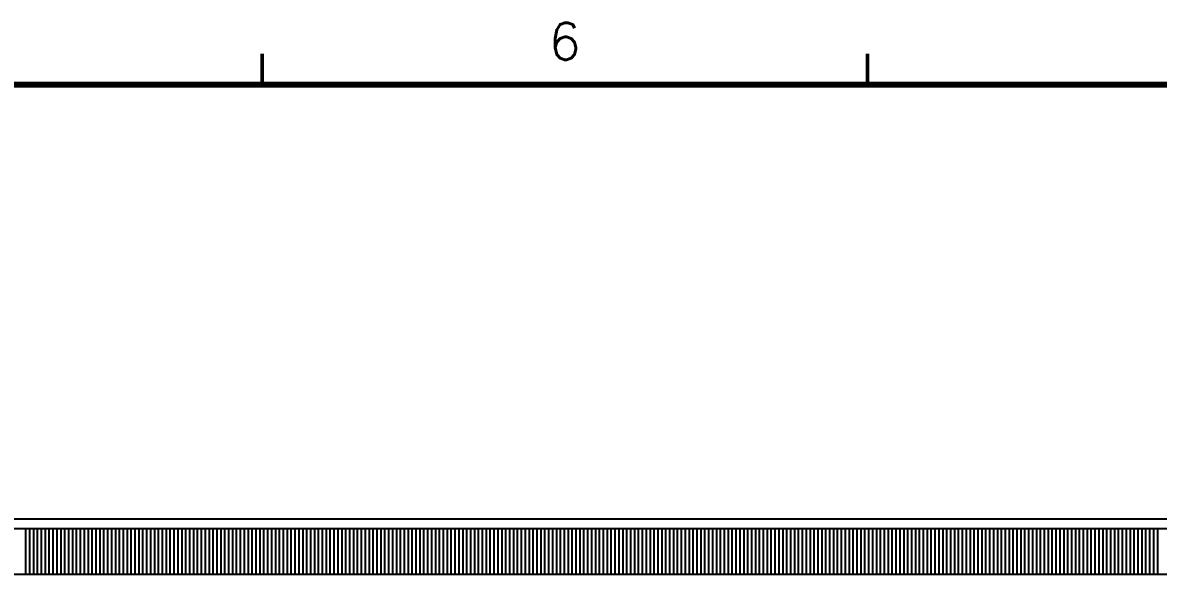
# Model space of a CAD drawing. Extents: x 295 to 953, y 10 to 290.
# Drawn here: x 716.4 to 807.9, y 244.5 to 290 of the extents above; entities that cross this region are included whole.
import ezdxf
from ezdxf.enums import TextEntityAlignment as Align

# ---------------------------------------------------------------- set-up
doc = ezdxf.new("R2010")
doc.units = 0
doc.header["$LTSCALE"] = 5
doc.header["$MEASUREMENT"] = 0
doc.layers.get('0').update_dxf_attribs({"linetype": 'CONTINUOUS', "lineweight": 25})
for name, color, linetype in [('DV-INT-A3_TOP', 10, 'CONTINUOUS'), ('문자', 4, 'CONTINUOUS'), ('테두리', 3, 'CONTINUOUS')]:
    doc.layers.add(name, color=color, linetype=linetype)
doc.styles.get("Standard").update_dxf_attribs({"font": 'simplex.shx'})

# ---------------------------------------------------------------- blocks, each defined once
blk = doc.blocks.new('C')
at = {"layer": '테두리'}
for points, const_width in [([(258.75, 287.5), (258.75, 285)], 0.3), ([(307.5, 287.5), (307.5, 285)], 0.3), ([(15, 285), (15, 15), (405, 15), (405, 285), (15, 285)], 0.5)]:
    blk.add_lwpolyline(points, dxfattribs=dict(at, const_width=const_width))
at = {"layer": '문자'}
blk.add_text('6', height=3, dxfattribs=at).set_placement((283.125, 288.5), align=Align.MIDDLE)

msp = doc.modelspace()

# ---------------------------------------------------------------- linework, layer by layer
at = {"layer": 'DV-INT-A3_TOP', "color": 7}
for p, q in [((863.51, 249.983), (510.41, 249.983)), ((850.808, 249.208), (509.983, 249.208)), ((716.7, 245.54), (716.7, 249.208)), ((717.014, 245.54), (717.014, 249.208)), ((717.328, 245.54), (717.328, 249.208)), ((717.643, 245.54), (717.643, 249.208)), ((717.957, 245.54), (717.957, 249.208)), ((718.271, 245.54), (718.271, 249.208)), ((718.586, 245.54), (718.586, 249.208)), ((718.9, 245.54), (718.9, 249.208)), ((719.214, 245.54), (719.214, 249.208)), ((719.529, 245.54), (719.529, 249.208)), ((719.843, 245.54), (719.843, 249.208)), ((720.157, 245.54), (720.157, 249.208)), ((720.472, 245.54), (720.472, 249.208)), ((720.786, 245.54), (720.786, 249.208)), ((721.1, 245.54), (721.1, 249.208)), ((721.415, 245.54), (721.415, 249.208)), ((721.729, 245.54), (721.729, 249.208)), ((722.043, 245.54), (722.043, 249.208)), ((722.358, 245.54), (722.358, 249.208)), ((722.672, 245.54), (722.672, 249.208)), ((722.986, 245.54), (722.986, 249.208)), ((723.301, 245.54), (723.301, 249.208)), ((723.615, 245.54), (723.615, 249.208)), ((723.929, 245.54), (723.929, 249.208)), ((724.244, 245.54), (724.244, 249.208)), ((724.558, 245.54), (724.558, 249.208)), ((724.872, 245.54), (724.872, 249.208)), ((725.187, 245.54), (725.187, 249.208)), ((725.501, 245.54), (725.501, 249.208)), ((725.815, 245.54), (725.815, 249.208)), ((726.13, 245.54), (726.13, 249.208)), ((726.444, 245.54), (726.444, 249.208)), ((726.758, 245.54), (726.758, 249.208)), ((727.072, 245.54), (727.072, 249.208)), ((727.387, 245.54), (727.387, 249.208)), ((727.701, 245.54), (727.701, 249.208)), ((728.015, 245.54), (728.015, 249.208)), ((728.33, 245.54), (728.33, 249.208)), ((728.644, 245.54), (728.644, 249.208)), ((728.958, 245.54), (728.958, 249.208)), ((729.273, 245.54), (729.273, 249.208)), ((729.587, 245.54), (729.587, 249.208)), ((729.901, 245.54), (729.901, 249.208)), ((730.216, 245.54), (730.216, 249.208)), ((730.53, 245.54), (730.53, 249.208)), ((730.844, 245.54), (730.844, 249.208)), ((731.159, 245.54), (731.159, 249.208)), ((731.473, 245.54), (731.473, 249.208)), ((731.787, 245.54), (731.787, 249.208)), ((732.102, 245.54), (732.102, 249.208)), ((732.416, 245.54), (732.416, 249.208)), ((732.73, 245.54), (732.73, 249.208)), ((733.045, 245.54), (733.045, 249.208)), ((733.359, 245.54), (733.359, 249.208)), ((733.673, 245.54), (733.673, 249.208)), ((733.988, 245.54), (733.988, 249.208)), ((734.302, 245.54), (734.302, 249.208)), ((734.616, 245.54), (734.616, 249.208)), ((734.931, 245.54), (734.931, 249.208)), ((735.245, 245.54), (735.245, 249.208)), ((735.559, 245.54), (735.559, 249.208)), ((735.874, 245.54), (735.874, 249.208)), ((736.188, 245.54), (736.188, 249.208)), ((736.502, 245.54), (736.502, 249.208)), ((736.817, 245.54), (736.817, 249.208)), ((737.131, 245.54), (737.131, 249.208)), ((737.445, 245.54), (737.445, 249.208)), ((737.76, 245.54), (737.76, 249.208)), ((738.074, 245.54), (738.074, 249.208)), ((738.388, 245.54), (738.388, 249.208)), ((738.703, 245.54), (738.703, 249.208)), ((739.017, 245.54), (739.017, 249.208)), ((739.331, 245.54), (739.331, 249.208)), ((739.645, 245.54), (739.645, 249.208)), ((739.96, 245.54), (739.96, 249.208)), ((740.274, 245.54), (740.274, 249.208)), ((740.588, 245.54), (740.588, 249.208)), ((740.903, 245.54), (740.903, 249.208)), ((741.217, 245.54), (741.217, 249.208)), ((741.531, 245.54), (741.531, 249.208)), ((741.846, 245.54), (741.846, 249.208)), ((742.16, 245.54), (742.16, 249.208)), ((742.474, 245.54), (742.474, 249.208)), ((742.789, 245.54), (742.789, 249.208)), ((743.103, 245.54), (743.103, 249.208)), ((743.417, 245.54), (743.417, 249.208)), ((743.732, 245.54), (743.732, 249.208)), ((744.046, 245.54), (744.046, 249.208)), ((744.36, 245.54), (744.36, 249.208)), ((744.675, 245.54), (744.675, 249.208)), ((744.989, 245.54), (744.989, 249.208)), ((745.303, 245.54), (745.303, 249.208)), ((745.618, 245.54), (745.618, 249.208)), ((745.932, 245.54), (745.932, 249.208)), ((746.246, 245.54), (746.246, 249.208)), ((746.561, 245.54), (746.561, 249.208)), ((746.875, 245.54), (746.875, 249.208)), ((747.189, 245.54), (747.189, 249.208)), ((747.504, 245.54), (747.504, 249.208)), ((747.818, 245.54), (747.818, 249.208)), ((748.132, 245.54), (748.132, 249.208)), ((748.447, 245.54), (748.447, 249.208)), ((748.761, 245.54), (748.761, 249.208)), ((749.075, 245.54), (749.075, 249.208)), ((749.39, 245.54), (749.39, 249.208)), ((749.704, 245.54), (749.704, 249.208)), ((750.018, 245.54), (750.018, 249.208)), ((750.333, 245.54), (750.333, 249.208)), ((750.647, 245.54), (750.647, 249.208)), ((750.961, 245.54), (750.961, 249.208)), ((751.276, 245.54), (751.276, 249.208)), ((751.59, 245.54), (751.59, 249.208)), ((751.904, 245.54), (751.904, 249.208)), ((752.218, 245.54), (752.218, 249.208)), ((752.533, 245.54), (752.533, 249.208)), ((752.847, 245.54), (752.847, 249.208)), ((753.161, 245.54), (753.161, 249.208)), ((753.476, 245.54), (753.476, 249.208)), ((753.79, 245.54), (753.79, 249.208)), ((754.104, 245.54), (754.104, 249.208)), ((754.419, 245.54), (754.419, 249.208)), ((754.733, 245.54), (754.733, 249.208)), ((755.047, 245.54), (755.047, 249.208)), ((755.362, 245.54), (755.362, 249.208)), ((755.676, 245.54), (755.676, 249.208)), ((755.99, 245.54), (755.99, 249.208)), ((756.305, 245.54), (756.305, 249.208)), ((756.619, 245.54), (756.619, 249.208)), ((756.933, 245.54), (756.933, 249.208)), ((757.248, 245.54), (757.248, 249.208)), ((757.562, 245.54), (757.562, 249.208)), ((757.876, 245.54), (757.876, 249.208)), ((758.191, 245.54), (758.191, 249.208)), ((758.505, 245.54), (758.505, 249.208)), ((758.819, 245.54), (758.819, 249.208)), ((759.134, 245.54), (759.134, 249.208)), ((759.448, 245.54), (759.448, 249.208)), ((759.762, 245.54), (759.762, 249.208)), ((760.077, 245.54), (760.077, 249.208)), ((760.391, 245.54), (760.391, 249.208)), ((760.705, 245.54), (760.705, 249.208)), ((761.02, 245.54), (761.02, 249.208)), ((761.334, 245.54), (761.334, 249.208)), ((761.648, 245.54), (761.648, 249.208)), ((761.963, 245.54), (761.963, 249.208)), ((762.277, 245.54), (762.277, 249.208)), ((762.591, 245.54), (762.591, 249.208)), ((762.906, 245.54), (762.906, 249.208)), ((763.22, 245.54), (763.22, 249.208)), ((763.534, 245.54), (763.534, 249.208)), ((763.849, 245.54), (763.849, 249.208)), ((764.163, 245.54), (764.163, 249.208)), ((764.477, 245.54), (764.477, 249.208)), ((764.791, 245.54), (764.791, 249.208)), ((765.106, 245.54), (765.106, 249.208)), ((765.42, 245.54), (765.42, 249.208)), ((765.734, 245.54), (765.734, 249.208)), ((766.049, 245.54), (766.049, 249.208)), ((766.363, 245.54), (766.363, 249.208)), ((766.677, 245.54), (766.677, 249.208)), ((766.992, 245.54), (766.992, 249.208)), ((767.306, 245.54), (767.306, 249.208)), ((767.62, 245.54), (767.62, 249.208)), ((767.935, 245.54), (767.935, 249.208)), ((768.249, 245.54), (768.249, 249.208)), ((768.563, 245.54), (768.563, 249.208)), ((768.878, 245.54), (768.878, 249.208)), ((769.192, 245.54), (769.192, 249.208)), ((769.506, 245.54), (769.506, 249.208)), ((769.821, 245.54), (769.821, 249.208)), ((770.135, 245.54), (770.135, 249.208)), ((770.449, 245.54), (770.449, 249.208)), ((770.764, 245.54), (770.764, 249.208)), ((771.078, 245.54), (771.078, 249.208)), ((771.392, 245.54), (771.392, 249.208)), ((771.707, 245.54), (771.707, 249.208)), ((772.021, 245.54), (772.021, 249.208)), ((772.335, 245.54), (772.335, 249.208)), ((772.65, 245.54), (772.65, 249.208)), ((772.964, 245.54), (772.964, 249.208)), ((773.278, 245.54), (773.278, 249.208)), ((773.593, 245.54), (773.593, 249.208)), ((773.907, 245.54), (773.907, 249.208)), ((774.221, 245.54), (774.221, 249.208)), ((774.536, 245.54), (774.536, 249.208)), ((774.85, 245.54), (774.85, 249.208)), ((775.164, 245.54), (775.164, 249.208)), ((775.479, 245.54), (775.479, 249.208)), ((775.793, 245.54), (775.793, 249.208)), ((776.107, 245.54), (776.107, 249.208)), ((776.422, 245.54), (776.422, 249.208)), ((776.736, 245.54), (776.736, 249.208)), ((777.05, 245.54), (777.05, 249.208)), ((777.364, 245.54), (777.364, 249.208)), ((777.679, 245.54), (777.679, 249.208)), ((777.993, 245.54), (777.993, 249.208)), ((778.307, 245.54), (778.307, 249.208)), ((778.622, 245.54), (778.622, 249.208)), ((778.936, 245.54), (778.936, 249.208)), ((779.25, 245.54), (779.25, 249.208)), ((779.565, 245.54), (779.565, 249.208)), ((779.879, 245.54), (779.879, 249.208)), ((780.193, 245.54), (780.193, 249.208)), ((780.508, 245.54), (780.508, 249.208)), ((780.822, 245.54), (780.822, 249.208)), ((781.136, 245.54), (781.136, 249.208)), ((781.451, 245.54), (781.451, 249.208)), ((781.765, 245.54), (781.765, 249.208)), ((782.079, 245.54), (782.079, 249.208)), ((782.394, 245.54), (782.394, 249.208)), ((782.708, 245.54), (782.708, 249.208)), ((783.022, 245.54), (783.022, 249.208)), ((783.337, 245.54), (783.337, 249.208)), ((783.651, 245.54), (783.651, 249.208)), ((783.965, 245.54), (783.965, 249.208)), ((784.28, 245.54), (784.28, 249.208)), ((784.594, 245.54), (784.594, 249.208)), ((784.908, 245.54), (784.908, 249.208)), ((785.223, 245.54), (785.223, 249.208)), ((785.537, 245.54), (785.537, 249.208)), ((785.851, 245.54), (785.851, 249.208)), ((786.166, 245.54), (786.166, 249.208)), ((786.48, 245.54), (786.48, 249.208)), ((786.794, 245.54), (786.794, 249.208)), ((787.109, 245.54), (787.109, 249.208)), ((787.423, 245.54), (787.423, 249.208)), ((787.737, 245.54), (787.737, 249.208)), ((788.052, 245.54), (788.052, 249.208)), ((788.366, 245.54), (788.366, 249.208)), ((788.68, 245.54), (788.68, 249.208)), ((788.995, 245.54), (788.995, 249.208)), ((789.309, 245.54), (789.309, 249.208)), ((789.623, 245.54), (789.623, 249.208)), ((789.937, 245.54), (789.937, 249.208)), ((790.252, 245.54), (790.252, 249.208)), ((790.566, 245.54), (790.566, 249.208)), ((790.88, 245.54), (790.88, 249.208)), ((791.195, 245.54), (791.195, 249.208)), ((791.509, 245.54), (791.509, 249.208)), ((791.823, 245.54), (791.823, 249.208)), ((792.138, 245.54), (792.138, 249.208)), ((792.452, 245.54), (792.452, 249.208)), ((792.766, 245.54), (792.766, 249.208)), ((793.081, 245.54), (793.081, 249.208)), ((793.395, 245.54), (793.395, 249.208)), ((793.709, 245.54), (793.709, 249.208)), ((794.024, 245.54), (794.024, 249.208)), ((794.338, 245.54), (794.338, 249.208)), ((794.652, 245.54), (794.652, 249.208)), ((794.967, 245.54), (794.967, 249.208)), ((795.281, 245.54), (795.281, 249.208)), ((795.595, 245.54), (795.595, 249.208)), ((795.91, 245.54), (795.91, 249.208)), ((796.224, 245.54), (796.224, 249.208)), ((796.538, 245.54), (796.538, 249.208)), ((796.853, 245.54), (796.853, 249.208)), ((797.167, 245.54), (797.167, 249.208)), ((797.481, 245.54), (797.481, 249.208)), ((797.796, 245.54), (797.796, 249.208)), ((798.11, 245.54), (798.11, 249.208)), ((798.424, 245.54), (798.424, 249.208)), ((798.739, 245.54), (798.739, 249.208)), ((799.053, 245.54), (799.053, 249.208)), ((799.367, 245.54), (799.367, 249.208)), ((799.682, 245.54), (799.682, 249.208)), ((799.996, 245.54), (799.996, 249.208)), ((800.31, 245.54), (800.31, 249.208)), ((800.625, 245.54), (800.625, 249.208)), ((800.939, 245.54), (800.939, 249.208)), ((801.253, 245.54), (801.253, 249.208)), ((801.568, 245.54), (801.568, 249.208)), ((801.882, 245.54), (801.882, 249.208)), ((802.196, 245.54), (802.196, 249.208)), ((802.51, 245.54), (802.51, 249.208)), ((802.825, 245.54), (802.825, 249.208)), ((803.139, 245.54), (803.139, 249.208)), ((803.453, 245.54), (803.453, 249.208)), ((803.768, 245.54), (803.768, 249.208)), ((804.082, 245.54), (804.082, 249.208)), ((804.396, 245.54), (804.396, 249.208)), ((804.711, 245.54), (804.711, 249.208)), ((805.025, 245.54), (805.025, 249.208)), ((805.339, 245.54), (805.339, 249.208)), ((805.654, 245.54), (805.654, 249.208)), ((805.968, 245.54), (805.968, 249.208)), ((806.282, 245.54), (806.282, 249.208)), ((806.597, 245.54), (806.597, 249.208)), ((806.911, 245.54), (806.911, 249.208)), ((807.225, 245.54), (807.225, 249.208)), ((807.54, 245.54), (807.54, 249.208)), ((807.854, 245.54), (807.854, 249.208)), ((668.499, 245.54), (741.842, 245.54)), ((741.842, 245.54), (779.037, 245.54)), ((779.037, 245.54), (818.327, 245.54))]:
    msp.add_line(p, q, dxfattribs=at)

# ---------------------------------------------------------------- block references
msp.add_blockref('C', (476.978, 0))

doc.saveas('drawing.dxf')
